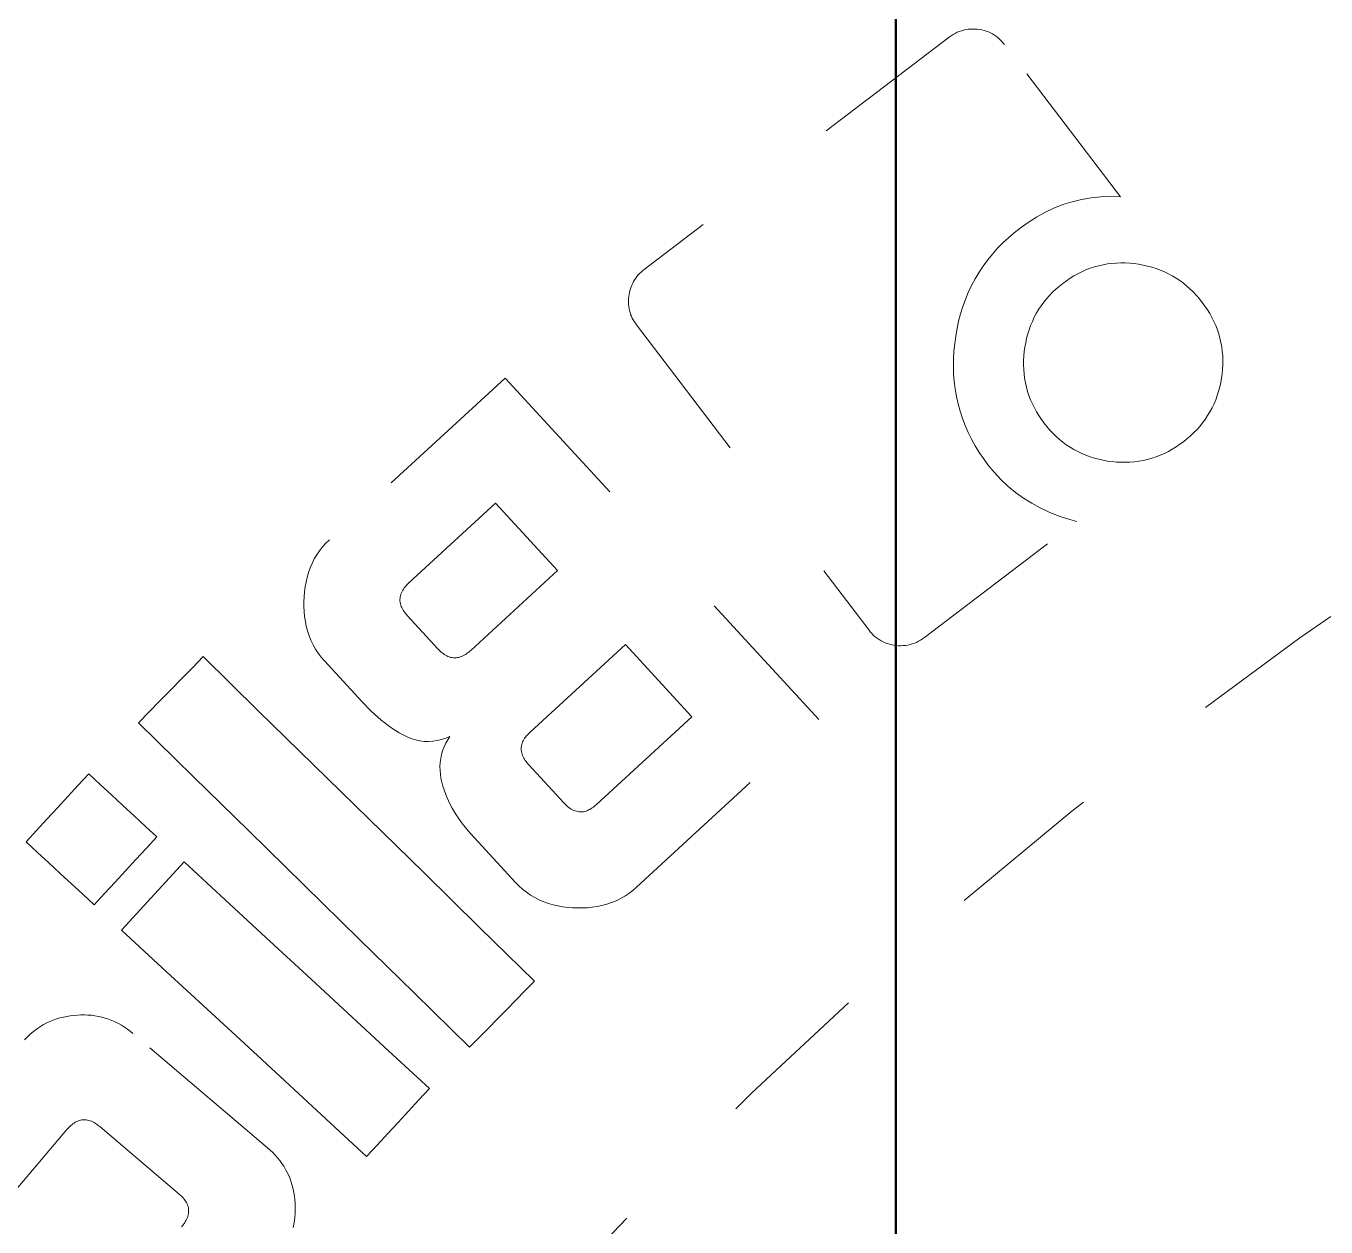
# Model space of a CAD drawing. Header units: millimetres. Extents: x -50460 to 50460, y -35640 to 35640.
# Drawn here: x -33420.37 to -33411.96, y 22101.4 to 22109.16 of the extents above; entities that cross this region are included whole.
import ezdxf

# ---------------------------------------------------------------- set-up
doc = ezdxf.new("R2010")
doc.units = ezdxf.units.MM
doc.linetypes.add('虚线', pattern=[2, 1, -1])
for name, color, linetype, lineweight in [('ACADSichtbare Kanten(DIN_Schmid)', 7, 'Continuous', 50), ('EB0', 7, 'Continuous', 15), ('尺寸线层', 4, 'Continuous', 18), ('粗实线层', 7, 'Continuous', 15), ('粗实线层_1', 7, 'Continuous', 15), ('虚线层', 100, '虚线', 18)]:
    doc.layers.add(name, color=color, linetype=linetype, lineweight=lineweight)

# ---------------------------------------------------------------- blocks, each defined once
blk = doc.blocks.new('*X907')
at = {"layer": '粗实线层'}
blk.add_line((-1.455191522836685e-11, 241), (-1.455191522836685e-11, 50), dxfattribs=at)
blk = doc.blocks.new('*X910')
at = {"layer": 'ACADSichtbare Kanten(DIN_Schmid)', "linetype": 'Continuous', "lineweight": 50}
blk.add_line((127.2182137749624, 170.5888520376138), (127.2182137749624, -29.41114796238617), dxfattribs=at)
blk = doc.blocks.new('*X906')
at = {"layer": '粗实线层_1'}
for name, p in [('*X907', (-178.9999999999854, 0)), ('*X910', (-306.2182137749624, 62.41114796238617))]:
    blk.add_blockref(name, p, dxfattribs=at)
blk = doc.blocks.new('*X904')
at = {"layer": '粗实线层_1'}
blk.add_blockref('*X906', (194, -241), dxfattribs=at)
blk = doc.blocks.new('*X924')
at = {"layer": '虚线层', "linetype": '虚线', "lineweight": 18}
for p, q in [((21.86928367614746, 72.16452980041504), (21.8568058013916, 72.15650177001953)), ((21.88205909729004, 72.17202186584473), (21.86928367614746, 72.16452980041504)), ((21.89527130126953, 72.17872047424316), (21.88205909729004, 72.17202186584473)), ((21.9089412689209, 72.18450355529785), (21.89527130126953, 72.17872047424316)), ((21.9229850769043, 72.18937110900879), (21.9089412689209, 72.18450355529785)), ((21.93731307983398, 72.19332695007324), (21.9229850769043, 72.18937110900879)), ((21.95184898376465, 72.19637489318848), (21.93731307983398, 72.19332695007324)), ((21.9665355682373, 72.19852828979492), (21.95184898376465, 72.19637489318848)), ((21.98131942749023, 72.19979667663574), (21.9665355682373, 72.19852828979492)), ((21.99615097045898, 72.20019912719727), (21.98131942749023, 72.19979667663574)), ((22.01098442077637, 72.19976997375488), (21.99615097045898, 72.20019912719727)), ((22.02578163146973, 72.19855690002441), (22.01098442077637, 72.19976997375488)), ((22.04050445556641, 72.19660186767578), (22.02578163146973, 72.19855690002441)), ((22.05510330200195, 72.19390678405762), (22.04050445556641, 72.19660186767578)), ((22.06953430175781, 72.1904411315918), (22.05510330200195, 72.19390678405762)), ((22.08374214172363, 72.1861686706543), (22.06953430175781, 72.1904411315918)), ((22.09767913818359, 72.18105888366699), (22.08374214172363, 72.1861686706543)), ((22.11128044128418, 72.17510604858398), (22.09767913818359, 72.18105888366699)), ((22.12447929382324, 72.16830062866211), (22.11128044128418, 72.17510604858398)), ((22.13721084594727, 72.16064262390137), (22.12447929382324, 72.16830062866211)), ((21.84447549104516, 72.14820723137746), (19.87050585981342, 70.64451959580401)), ((21.8568058013916, 72.15650177001953), (21.84447479248047, 72.14820671081543)), ((21.84447549104516, 72.14820723137746), (21.84447549104516, 72.14820723137746)), ((22.14941215515137, 72.15215873718262), (22.13721084594727, 72.16064262390137)), ((22.16101455688477, 72.14289474487305), (22.14941215515137, 72.15215873718262)), ((22.17195701599121, 72.13290214538574), (22.16101455688477, 72.14289474487305)), ((22.18229675292969, 72.12229347229004), (22.17195701599121, 72.13290214538574)), ((22.19223022460938, 72.11127471923828), (22.18229675292969, 72.12229347229004)), ((22.20195960998535, 72.10005187988281), (22.19223022460938, 72.11127471923828)), ((22.95250152141671, 71.11436775198672), (22.20195922207495, 72.1000510491649)), ((22.20195922207495, 72.1000510491649), (22.20195922207495, 72.1000510491649)), ((22.57929229736328, 71.06414604187012), (22.63954162597656, 71.08316230773926)), ((22.63954162597656, 71.08316230773926), (22.70101165771484, 71.09775733947754)), ((22.70101165771484, 71.09775733947754), (22.76333808898926, 71.10807800292969)), ((22.76333808898926, 71.10807800292969), (22.82621765136719, 71.11441993713379)), ((22.82621765136719, 71.11441993713379), (22.88934135437012, 71.11620712280273)), ((22.88934135437012, 71.11620712280273), (22.95250129699707, 71.1143684387207)), ((22.95250152141671, 71.11436775198672), (22.95250152141671, 71.11436775198672)), ((22.40810203552246, 70.98339653015137), (22.46338081359863, 71.01400566101074)), ((22.46338081359863, 71.01400566101074), (22.5205192565918, 71.04096221923828)), ((22.5205192565918, 71.04096221923828), (22.57929229736328, 71.06414604187012)), ((22.26520919799805, 70.88183403015137), (22.3034782409668, 70.91263198852539)), ((22.30347766024352, 70.91263239406908), (22.30347766024352, 70.91263239406908)), ((22.3034782409668, 70.91263198852539), (22.3549861907959, 70.94922256469727)), ((22.3549861907959, 70.94922256469727), (22.40810203552246, 70.98339653015137)), ((22.19174003601074, 70.8167610168457), (22.22772216796875, 70.85014724731445)), ((22.22772216796875, 70.85014724731445), (22.26520919799805, 70.88183403015137)), ((22.09382820129395, 70.70677185058594), (22.12481117248535, 70.74487113952637)), ((22.12481117248535, 70.74487113952637), (22.15746307373047, 70.78157615661621)), ((22.15746307373047, 70.78157615661621), (22.19174003601074, 70.8167610168457)), ((22.03745460510254, 70.62638282775879), (22.06467056274414, 70.66726303100586)), ((22.06467056274414, 70.66726303100586), (22.09382820129395, 70.70677185058594)), ((22.75601959228516, 70.65237426757812), (22.72902297973633, 70.64195442199707)), ((22.78352928161621, 70.6613826751709), (22.75601959228516, 70.65237426757812)), ((22.81144523620605, 70.66904830932617), (22.78352928161621, 70.6613826751709)), ((22.83968162536621, 70.67541885375977), (22.81144523620605, 70.66904830932617)), ((22.8681812286377, 70.68047523498535), (22.83968162536621, 70.67541885375977)), ((22.89689064025879, 70.68418312072754), (22.8681812286377, 70.68047523498535)), ((22.92574310302734, 70.68649291992188), (22.89689064025879, 70.68418312072754)), ((22.95466995239258, 70.68737602233887), (22.92574310302734, 70.68649291992188)), ((22.98361396789551, 70.68693542480469), (22.95466995239258, 70.68737602233887)), ((23.01251792907715, 70.68530464172363), (22.98361396789551, 70.68693542480469)), ((23.04132461547852, 70.68250846862793), (23.01251792907715, 70.68530464172363)), ((23.06998825073242, 70.67850685119629), (23.04132461547852, 70.68250846862793)), ((23.09846115112305, 70.67330741882324), (23.06998825073242, 70.67850685119629)), ((23.1267032623291, 70.66696548461914), (23.09846115112305, 70.67330741882324)), ((23.15467262268066, 70.65951728820801), (23.1267032623291, 70.66696548461914)), ((23.18231201171875, 70.65092468261719), (23.15467262268066, 70.65951728820801)), ((23.20955467224121, 70.64112854003906), (23.18231201171875, 70.65092468261719)), ((19.80243682861328, 70.56734275817871), (19.79638671875, 70.55586051940918)), ((19.80902671813965, 70.57854080200195), (19.80243682861328, 70.56734275817871)), ((19.81616592407227, 70.58939170837402), (19.80902671813965, 70.57854080200195)), ((19.82389068603516, 70.59979820251465), (19.81616592407227, 70.58939170837402)), ((19.83223724365234, 70.60967063903809), (19.82389068603516, 70.59979820251465)), ((19.84121704101562, 70.61894607543945), (19.83223724365234, 70.60967063903809)), ((19.85070037841797, 70.62774085998535), (19.84121704101562, 70.61894607543945)), ((19.86051940917969, 70.63620948791504), (19.85070037841797, 70.62774085998535)), ((19.87050628662109, 70.6445198059082), (19.86051940917969, 70.63620948791504)), ((19.87050585981342, 70.64451959580401), (19.87050585981342, 70.64451959580401)), ((21.98904228210449, 70.54095077514648), (22.01222801208496, 70.58424377441406)), ((22.01222801208496, 70.58424377441406), (22.03745460510254, 70.62638282775879)), ((22.60288619995117, 70.57164573669434), (22.57939910888672, 70.55471420288086)), ((22.62674713134766, 70.5880069732666), (22.60288619995117, 70.57164573669434)), ((22.65132522583008, 70.60326194763184), (22.62674713134766, 70.5880069732666)), ((22.67664909362793, 70.61729431152344), (22.65132522583008, 70.60326194763184)), ((22.70256996154785, 70.63020515441895), (22.67664909362793, 70.61729431152344)), ((22.72902297973633, 70.64195442199707), (22.70256996154785, 70.63020515441895)), ((23.23627853393555, 70.63001441955566), (23.20955467224121, 70.64112854003906)), ((23.26236534118652, 70.61748504638672), (23.23627853393555, 70.63001441955566)), ((23.28779792785645, 70.6036548614502), (23.26236534118652, 70.61748504638672)), ((23.31258964538574, 70.58870124816895), (23.28779792785645, 70.6036548614502)), ((23.33667755126953, 70.57265663146973), (23.31258964538574, 70.58870124816895)), ((23.35996437072754, 70.55547714233398), (23.33667755126953, 70.57265663146973)), ((19.77303886413574, 70.4820442199707), (19.77122497558594, 70.46919441223145)), ((19.77538871765137, 70.49480247497559), (19.77303886413574, 70.4820442199707)), ((19.77831077575684, 70.50742721557617), (19.77538871765137, 70.49480247497559)), ((19.78185272216797, 70.5198802947998), (19.77831077575684, 70.50742721557617)), ((19.78605270385742, 70.53211784362793), (19.78185272216797, 70.5198802947998)), ((19.7909107208252, 70.54411506652832), (19.78605270385742, 70.53211784362793)), ((19.79638671875, 70.55586051940918), (19.7909107208252, 70.54411506652832)), ((21.94902038574219, 70.4512825012207), (21.96795654296875, 70.49659729003906)), ((21.96795654296875, 70.49659729003906), (21.98904228210449, 70.54095077514648)), ((22.51361083984375, 70.49811744689941), (22.49338150024414, 70.47740745544434)), ((22.53484153747559, 70.51777839660645), (22.51361083984375, 70.49811744689941)), ((22.55690574645996, 70.5364933013916), (22.53484153747559, 70.51777839660645)), ((22.57939910888672, 70.55471420288086), (22.55690574645996, 70.5364933013916)), ((22.57939956913469, 70.55471482357098), (22.57939956913469, 70.55471482357098)), ((23.38241195678711, 70.53720283508301), (23.35996437072754, 70.55547714233398)), ((23.40402412414551, 70.5179328918457), (23.38241195678711, 70.53720283508301)), ((23.42473793029785, 70.49770736694336), (23.40402412414551, 70.5179328918457)), ((23.44441795349121, 70.47650146484375), (23.42473793029785, 70.49770736694336)), ((19.76925468444824, 70.4433479309082), (19.76920127868652, 70.43040084838867)), ((19.76920127868652, 70.43040084838867), (19.76983833312988, 70.4174747467041)), ((19.76994705200195, 70.4562873840332), (19.76925468444824, 70.4433479309082)), ((19.76983833312988, 70.4174747467041), (19.77118110656738, 70.40459442138672)), ((19.77122497558594, 70.46919441223145), (19.76994705200195, 70.4562873840332)), ((19.77118110656738, 70.40459442138672), (19.77321243286133, 70.39179229736328)), ((21.91775321960449, 70.35820579528809), (21.93228149414062, 70.40511322021484)), ((21.93228149414062, 70.40511322021484), (21.94902038574219, 70.4512825012207)), ((22.43886566162109, 70.40988731384277), (22.42275238037109, 70.38583755493164)), ((22.45603561401367, 70.43319892883301), (22.43886566162109, 70.40988731384277)), ((22.47419357299805, 70.45573616027832), (22.45603561401367, 70.43319892883301)), ((22.49338150024414, 70.47740745544434), (22.47419357299805, 70.45573616027832)), ((23.46313667297363, 70.45444107055664), (23.44441795349121, 70.47650146484375)), ((23.48135185241699, 70.43193817138672), (23.46313667297363, 70.45444107055664)), ((23.48135184679995, 70.43193825090202), (23.48135184679995, 70.43193825090202)), ((23.49827194213867, 70.40846061706543), (23.48135185241699, 70.43193817138672)), ((23.51462745666504, 70.38460922241211), (23.49827194213867, 70.40846061706543)), ((19.77321243286133, 70.39179229736328), (19.77591323852539, 70.37910270690918)), ((19.77591323852539, 70.37910270690918), (19.77927017211914, 70.3665542602539)), ((19.77927017211914, 70.3665542602539), (19.78329658508301, 70.35421180725098)), ((19.78329658508301, 70.35421180725098), (19.78802680969238, 70.34214210510254)), ((19.78802680969238, 70.34214210510254), (19.79349517822266, 70.33041954040527)), ((19.79349517822266, 70.33041954040527), (19.79970169067383, 70.319091796875)), ((19.79970169067383, 70.319091796875), (19.80649185180664, 70.30808448791504)), ((21.90531158447266, 70.31069755554199), (21.91775321960449, 70.35820579528809)), ((22.39446258544922, 70.33537483215332), (22.38217926025391, 70.30915260314941)), ((22.40792083740234, 70.36099433898926), (22.39446258544922, 70.33537483215332)), ((22.42275238037109, 70.38583755493164), (22.40792083740234, 70.36099433898926)), ((23.52989196777344, 70.36004638671875), (23.51462745666504, 70.38460922241211)), ((23.54392242431641, 70.33473777770996), (23.52989196777344, 70.36004638671875)), ((23.55678939819336, 70.3088150024414), (23.54392242431641, 70.33473777770996)), ((19.80649185180664, 70.30808448791504), (19.81367301940918, 70.29728889465332)), ((19.81367301940918, 70.29728889465332), (19.82104873657227, 70.28660202026367)), ((19.82104815916682, 70.28660202530591), (21.32560347369872, 68.31133087562921)), ((19.82104815916682, 70.28660202530591), (19.82104815916682, 70.28660202530591)), ((21.88623809814453, 70.2143669128418), (21.89481353759766, 70.26272010803223)), ((21.89481353759766, 70.26272010803223), (21.90531158447266, 70.31069755554199)), ((22.36100959777832, 70.25529098510742), (22.35252380371094, 70.22762680053711)), ((22.37095832824707, 70.28246307373047), (22.36100959777832, 70.25529098510742)), ((22.38217926025391, 70.30915260314941), (22.37095832824707, 70.28246307373047)), ((23.56851005554199, 70.28236389160156), (23.55678939819336, 70.3088150024414)), ((23.57904815673828, 70.25541877746582), (23.56851005554199, 70.28236389160156)), ((23.58832168579102, 70.2280101776123), (23.57904815673828, 70.25541877746582)), ((21.87495994567871, 70.11683082580566), (21.8796215057373, 70.16571235656738)), ((21.8796215057373, 70.16571235656738), (21.88623809814453, 70.2143669128418)), ((22.33929061889648, 70.17127227783203), (22.33426284790039, 70.14277267456055)), ((22.3453540802002, 70.19957733154297), (22.33929061889648, 70.17127227783203)), ((22.35252380371094, 70.22762680053711), (22.3453540802002, 70.19957733154297)), ((23.59618949890137, 70.20016860961914), (23.58832168579102, 70.2280101776123)), ((23.60257720947266, 70.17195129394531), (23.59618949890137, 70.20016860961914)), ((23.6075611114502, 70.14344596862793), (23.60257720947266, 70.17195129394531)), ((21.87138557434082, 70.01868629455566), (21.87220001220703, 70.06779289245605)), ((21.87220001220703, 70.06779289245605), (21.87495994567871, 70.11683082580566)), ((22.32741546630859, 70.08530235290527), (22.32579612731934, 70.05640602111816)), ((22.33028030395508, 70.11410522460938), (22.32741546630859, 70.08530235290527)), ((22.33426284790039, 70.14277267456055), (22.33028030395508, 70.11410522460938)), ((23.61121940612793, 70.11474418640137), (23.6075611114502, 70.14344596862793)), ((23.61356353759766, 70.08590698242188), (23.61121940612793, 70.11474418640137)), ((23.61460113525391, 70.05699348449707), (23.61356353759766, 70.08590698242188)), ((21.87275695800781, 69.9696044921875), (21.87138557434082, 70.01868629455566)), ((22.32579612731934, 70.05640602111816), (22.32550621032715, 70.02746391296387)), ((22.32550621032715, 70.02746391296387), (22.3265209197998, 69.99853515625)), ((22.3265209197998, 69.99853515625), (22.32881355285645, 69.96967887878418)), ((23.61023712158203, 69.9703598022461), (23.61289978027344, 69.9991683959961)), ((23.61289978027344, 69.9991683959961), (23.61436653137207, 70.02806282043457)), ((23.61436653137207, 70.02806282043457), (23.61460113525391, 70.05699348449707)), ((18.97097689549264, 69.94175958034612), (17.83475129897124, 68.89707411396739)), ((21.00134565905319, 67.73351663023641), (18.97097689549264, 69.94175958034612)), ((18.97097689549264, 69.94175958034612), (18.97097689549264, 69.94175958034612)), ((21.87650871276855, 69.9206428527832), (21.87275695800781, 69.9696044921875)), ((21.88259315490723, 69.87190437316895), (21.87650871276855, 69.9206428527832)), ((22.32881355285645, 69.96967887878418), (22.33242797851562, 69.94096374511719)), ((22.33242797851562, 69.94096374511719), (22.3374080657959, 69.9124526977539)), ((22.3374080657959, 69.9124526977539), (22.34373664855957, 69.88420677185059)), ((23.5951042175293, 69.88494491577148), (23.60137748718262, 69.9131851196289)), ((23.60137748718262, 69.9131851196289), (23.60640144348145, 69.94167900085449)), ((23.60640144348145, 69.94167900085449), (23.61023712158203, 69.9703598022461)), ((21.89093589782715, 69.8234977722168), (21.88259315490723, 69.87190437316895)), ((21.90163803100586, 69.77556991577148), (21.89093589782715, 69.8234977722168)), ((22.34373664855957, 69.88420677185059), (22.35137367248535, 69.85628318786621)), ((22.35137367248535, 69.85628318786621), (22.36032485961914, 69.8287582397461)), ((22.36032485961914, 69.8287582397461), (22.37062072753906, 69.80171203613281)), ((23.56897735595703, 69.80221748352051), (23.57884407043457, 69.82942390441895)), ((23.57884407043457, 69.82942390441895), (23.58756637573242, 69.85701560974121)), ((23.58756637573242, 69.85701560974121), (23.5951042175293, 69.88494491577148)), ((21.91483688354492, 69.7282772064209), (21.90163803100586, 69.77556991577148)), ((21.93037796020508, 69.68168640136719), (21.91483688354492, 69.7282772064209)), ((22.37062072753906, 69.80171203613281), (22.38222503662109, 69.77519416809082)), ((22.38222503662109, 69.77519416809082), (22.39504623413086, 69.74923515319824)), ((22.39504623413086, 69.74923515319824), (22.40906143188477, 69.72390365600586)), ((22.40906143188477, 69.72390365600586), (22.42430305480957, 69.69931030273438)), ((23.51635551452637, 69.6993350982666), (23.53134727478027, 69.72409439086914)), ((23.53134727478027, 69.72409439086914), (23.54523086547852, 69.74948501586914)), ((23.54523086547852, 69.74948501586914), (23.55781745910645, 69.7755298614502)), ((23.55781745910645, 69.7755298614502), (23.56897735595703, 69.80221748352051)), ((21.94797134399414, 69.63582992553711), (21.93037796020508, 69.68168640136719)), ((22.42430305480957, 69.69931030273438), (22.44061851501465, 69.6754207611084)), ((22.44061851501465, 69.6754207611084), (22.45749092102051, 69.65189552307129)), ((22.45749067542783, 69.65189486695454), (22.45749067542783, 69.65189486695454)), ((22.45749092102051, 69.65189552307129), (22.47556114196777, 69.62926864624023)), ((23.46467590332031, 69.62970352172852), (23.48301124572754, 69.65208435058594)), ((23.48301124572754, 69.65208435058594), (23.50026702880859, 69.67529296875)), ((23.50026702880859, 69.67529296875), (23.51635551452637, 69.6993350982666)), ((21.96754455566406, 69.59079360961914), (21.94797134399414, 69.63582992553711)), ((21.98918342590332, 69.54670333862305), (21.96754455566406, 69.59079360961914)), ((22.47556114196777, 69.62926864624023), (22.49419784545898, 69.60714721679688)), ((22.49419784545898, 69.60714721679688), (22.513916015625, 69.58599090576172)), ((22.513916015625, 69.58599090576172), (22.53473091125488, 69.56586837768555)), ((22.53473091125488, 69.56586837768555), (22.5563793182373, 69.54663848876953)), ((23.3820629119873, 69.54891777038574), (23.40417671203613, 69.56754875183105)), ((23.40417671203613, 69.56754875183105), (23.42532539367676, 69.58726119995117)), ((23.42532539367676, 69.58726119995117), (23.4454402923584, 69.60806846618652)), ((23.4454402923584, 69.60806846618652), (23.46467590332031, 69.62970352172852)), ((22.01294326782227, 69.50370979309082), (21.98918342590332, 69.54670333862305)), ((22.0388355255127, 69.46199989318848), (22.01294326782227, 69.50370979309082)), ((22.5563793182373, 69.54663848876953), (22.57877159118652, 69.52830696105957)), ((22.57877159118652, 69.52830696105957), (22.60197448730469, 69.51101684570312)), ((22.60197448730469, 69.51101684570312), (22.62600898742676, 69.4948902130127)), ((22.62600898742676, 69.4948902130127), (22.65082168579102, 69.4799861907959)), ((22.65082168579102, 69.4799861907959), (22.67635536193848, 69.46634864807129)), ((23.2620964050293, 69.46844863891602), (23.28742790222168, 69.48245620727539)), ((23.28742790222168, 69.48245620727539), (23.31203269958496, 69.49766159057617)), ((23.31203269958496, 69.49766159057617), (23.3359260559082, 69.51396942138672)), ((23.3359260559082, 69.51396942138672), (23.35944366455078, 69.53085327148438)), ((23.35944295309309, 69.5308536522025), (23.35944295309309, 69.5308536522025)), ((23.35944366455078, 69.53085327148438), (23.3820629119873, 69.54891777038574)), ((22.06656074523926, 69.4214916229248), (22.0388355255127, 69.46199989318848)), ((22.09523391723633, 69.38161277770996), (22.06656074523926, 69.4214916229248)), ((22.67635536193848, 69.46634864807129), (22.70252990722656, 69.45400428771973)), ((22.70252990722656, 69.45400428771973), (22.72927093505859, 69.44294357299805)), ((22.72927093505859, 69.44294357299805), (22.75648307800293, 69.43307876586914)), ((22.75648307800293, 69.43307876586914), (22.78408241271973, 69.42434120178223)), ((22.78408241271973, 69.42434120178223), (22.81203269958496, 69.41683769226074)), ((22.81203269958496, 69.41683769226074), (22.84030532836914, 69.41070556640625)), ((22.84030532836914, 69.41070556640625), (22.86883926391602, 69.40585517883301)), ((22.86883926391602, 69.40585517883301), (22.89754486083984, 69.40207099914551)), ((22.89754486083984, 69.40207099914551), (22.92636108398438, 69.39935111999512)), ((22.92636108398438, 69.39935111999512), (22.95525550842285, 69.39790725708008)), ((22.95525550842285, 69.39790725708008), (22.98418998718262, 69.39784622192383)), ((22.98418998718262, 69.39784622192383), (23.01311683654785, 69.39900970458984)), ((23.01311683654785, 69.39900970458984), (23.04197883605957, 69.40129280090332)), ((23.04197883605957, 69.40129280090332), (23.07068824768066, 69.40489387512207)), ((23.07068824768066, 69.40489387512207), (23.09916114807129, 69.41002655029297)), ((23.09916114807129, 69.41002655029297), (23.12736129760742, 69.41657066345215)), ((23.12736129760742, 69.41657066345215), (23.15526390075684, 69.4243049621582)), ((23.15526390075684, 69.4243049621582), (23.18277359008789, 69.43328857421875)), ((23.18277359008789, 69.43328857421875), (23.20975875854492, 69.44371223449707)), ((23.20975875854492, 69.44371223449707), (23.23618698120117, 69.45551300048828)), ((23.23618698120117, 69.45551300048828), (23.2620964050293, 69.46844863891602)), ((22.13530921936035, 69.33268928527832), (22.09523391723633, 69.38161277770996)), ((22.09523471014109, 69.38161287129333), (22.09523471014109, 69.38161287129333)), ((22.17803573608398, 69.28611183166504), (22.13530921936035, 69.33268928527832)), ((22.22416305541992, 69.24283027648926), (22.17803573608398, 69.28611183166504)), ((22.27310180664062, 69.20278930664062), (22.22416305541992, 69.24283027648926)), ((22.32460784912109, 69.16611289978027), (22.27310180664062, 69.20278930664062)), ((22.3782958984375, 69.1327018737793), (22.32460784912109, 69.16611289978027)), ((18.34885108204617, 68.61768148923875), (18.90937168942764, 69.13308279075864)), ((18.90937168942764, 69.13308279075864), (18.90937168942764, 69.13308279075864)), ((18.90937168942764, 69.13308279075864), (19.31023936838028, 68.69664027448744)), ((22.43377876281738, 69.10237503051758), (22.3782958984375, 69.1327018737793)), ((22.49083137512207, 69.07511520385742), (22.43377876281738, 69.10237503051758)), ((22.5494327545166, 69.05134391784668), (22.49083137512207, 69.07511520385742)), ((22.6094856262207, 69.03159523010254), (22.5494327545166, 69.05134391784668)), ((21.68395488367241, 68.26360853289589), (22.67050585981633, 69.01501851120702)), ((22.67050552368164, 69.01501846313477), (22.6094856262207, 69.03159523010254)), ((22.67050585981633, 69.01501851120702), (22.67050585981633, 69.01501851120702)), ((17.83475112915039, 68.89707374572754), (17.81215667724609, 68.87454605102539)), ((17.83475129897124, 68.89707411396739), (17.83475129897124, 68.89707411396739)), ((17.75289916992188, 68.79960250854492), (17.73672103881836, 68.7721118927002)), ((17.77090835571289, 68.8259449005127), (17.75289916992188, 68.79960250854492)), ((17.79066276550293, 68.85100173950195), (17.77090835571289, 68.8259449005127)), ((17.81215667724609, 68.87454605102539), (17.79066276550293, 68.85100173950195)), ((17.72246360778809, 68.74357414245605), (17.7100772857666, 68.71417427062988)), ((17.73672103881836, 68.7721118927002), (17.72246360778809, 68.74357414245605)), ((17.69057655334473, 68.65345001220703), (17.68338775634766, 68.62237358093262)), ((17.69947242736816, 68.6840877532959), (17.69057655334473, 68.65345001220703)), ((17.7100772857666, 68.71417427062988), (17.69947242736816, 68.6840877532959)), ((19.31023936838028, 68.69664027448744), (18.7497187609988, 68.18123897297119)), ((19.31023936838028, 68.69664027448744), (19.31023936838028, 68.69664027448744)), ((17.67384147644043, 68.55930709838867), (17.67116546630859, 68.52752113342285)), ((17.67787742614746, 68.59095573425293), (17.67384147644043, 68.55930709838867)), ((17.68338775634766, 68.62237358093262), (17.67787742614746, 68.59095573425293)), ((18.29712295532227, 68.54510879516602), (18.30031776428223, 68.55353736877441)), ((18.30031776428223, 68.55353736877441), (18.30406379699707, 68.56172180175781)), ((18.30406379699707, 68.56172180175781), (18.30836868286133, 68.56962203979492)), ((18.30836868286133, 68.56962203979492), (18.31319618225098, 68.57722282409668)), ((18.31319618225098, 68.57722282409668), (18.3184700012207, 68.58452987670898)), ((18.3184700012207, 68.58452987670898), (18.32411193847656, 68.59156036376953)), ((18.32411193847656, 68.59156036376953), (18.33004570007324, 68.59832763671875)), ((18.33004570007324, 68.59832763671875), (18.3361930847168, 68.60489273071289)), ((18.3361930847168, 68.60489273071289), (18.34248542785645, 68.61132049560547)), ((18.34248542785645, 68.61132049560547), (18.34885025024414, 68.6176815032959)), ((18.34885108204617, 68.61768148923875), (18.34885108204617, 68.61768148923875)), ((17.67116546630859, 68.52752113342285), (17.66989135742188, 68.49565315246582)), ((17.66989135742188, 68.49565315246582), (17.66997146606445, 68.4637565612793)), ((17.66997146606445, 68.4637565612793), (17.67126655578613, 68.4318733215332)), ((18.29059791564941, 68.50980567932129), (18.29109001159668, 68.5187816619873)), ((18.29095458984375, 68.50081253051758), (18.29059791564941, 68.50980567932129)), ((18.29204559326172, 68.49185180664062), (18.29095458984375, 68.50081253051758)), ((18.29109001159668, 68.5187816619873), (18.29242324829102, 68.5276870727539)), ((18.29374885559082, 68.48297882080078), (18.29204559326172, 68.49185180664062)), ((18.29242324829102, 68.5276870727539), (18.29447364807129, 68.53647804260254)), ((18.29601860046387, 68.4742488861084), (18.29374885559082, 68.48297882080078)), ((18.29447364807129, 68.53647804260254), (18.29712295532227, 68.54510879516602)), ((18.29888534545898, 68.4657154083252), (18.29601860046387, 68.4742488861084)), ((18.30238151550293, 68.45742988586426), (18.29888534545898, 68.4657154083252)), ((17.67126655578613, 68.4318733215332), (17.67401313781738, 68.40009689331055)), ((17.67401313781738, 68.40009689331055), (17.67863655090332, 68.3685417175293)), ((18.30648612976074, 68.44942283630371), (18.30238151550293, 68.45742988586426)), ((18.31110000610352, 68.44167900085449), (18.30648612976074, 68.44942283630371)), ((18.31612014770508, 68.4341869354248), (18.31110000610352, 68.44167900085449)), ((18.32144165039062, 68.42692184448242), (18.31612014770508, 68.4341869354248)), ((18.32698440551758, 68.41983795166016), (18.32144165039062, 68.42692184448242)), ((18.33267593383789, 68.41287231445312), (18.32698440551758, 68.41983795166016)), ((18.33843803405762, 68.40596771240234), (18.33267593383789, 68.41287231445312)), ((18.33843893454468, 68.40596782329521), (18.33843893454468, 68.40596782329521)), ((18.53670357662486, 68.19034960203498), (18.33843893454468, 68.40596782329521)), ((17.67863655090332, 68.3685417175293), (17.68503189086914, 68.3372802734375)), ((17.68503189086914, 68.3372802734375), (17.69304275512695, 68.30639839172363)), ((17.69304275512695, 68.30639839172363), (17.7029914855957, 68.27609825134277)), ((21.32560347369872, 68.31133087562921), (21.32560347369872, 68.31133087562921)), ((21.32560348510742, 68.31133079528809), (21.33515930175781, 68.29986572265625)), ((21.33515930175781, 68.29986572265625), (21.3449592590332, 68.28865623474121)), ((17.7029914855957, 68.27609825134277), (17.7149543762207, 68.24652099609375)), ((17.7149543762207, 68.24652099609375), (17.72869300842285, 68.21772766113281)), ((17.72869300842285, 68.21772766113281), (17.74423789978027, 68.18986892700195)), ((19.13279902130307, 67.65282248707081), (19.74928492151957, 68.21941684715785)), ((19.74928492151957, 68.21941684715785), (19.74928492151957, 68.21941684715785)), ((19.74928492151957, 68.21941684715785), (20.17965368508885, 67.75130404889205)), ((21.3449592590332, 68.28865623474121), (21.35524940490723, 68.27795791625977)), ((21.35524940490723, 68.27795791625977), (21.36626243591309, 68.26801490783691)), ((21.36626243591309, 68.26801490783691), (21.37802886962891, 68.2589111328125)), ((21.37802886962891, 68.2589111328125), (21.39040946960449, 68.25059127807617)), ((21.39040946960449, 68.25059127807617), (21.40325927734375, 68.24299240112305)), ((21.40325927734375, 68.24299240112305), (21.41648101806641, 68.23610305786133)), ((21.41648101806641, 68.23610305786133), (21.43005180358887, 68.2299919128418)), ((21.43005180358887, 68.2299919128418), (21.44396018981934, 68.2247371673584)), ((21.44396018981934, 68.2247371673584), (21.45818519592285, 68.22039985656738)), ((21.45818519592285, 68.22039985656738), (21.47266578674316, 68.21694564819336)), ((21.47266578674316, 68.21694564819336), (21.48733711242676, 68.21431541442871)), ((21.48733711242676, 68.21431541442871), (21.50212478637695, 68.21245765686035)), ((21.50212478637695, 68.21245765686035), (21.5169792175293, 68.21135902404785)), ((21.5169792175293, 68.21135902404785), (21.5318603515625, 68.2110595703125)), ((21.5318603515625, 68.2110595703125), (21.54672622680664, 68.21159362792969)), ((21.54672622680664, 68.21159362792969), (21.56153869628906, 68.2129955291748)), ((21.56153869628906, 68.2129955291748), (21.57625198364258, 68.21526527404785)), ((21.57625198364258, 68.21526527404785), (21.59081649780273, 68.21839904785156)), ((21.59081649780273, 68.21839904785156), (21.60518264770508, 68.22239112854004)), ((21.60518264770508, 68.22239112854004), (21.6192741394043, 68.22726058959961)), ((21.6192741394043, 68.22726058959961), (21.63299560546875, 68.23303031921387)), ((21.63299560546875, 68.23303031921387), (21.64625549316406, 68.2397232055664)), ((21.64625549316406, 68.2397232055664), (21.65907287597656, 68.24722862243652)), ((21.65907287597656, 68.24722862243652), (21.67158889770508, 68.25528144836426)), ((21.67158889770508, 68.25528144836426), (21.6839542388916, 68.26360893249512)), ((21.68395488367241, 68.26360853289589), (21.68395488367241, 68.26360853289589)), ((17.01750183105469, 68.14032745361328), (16.94769859313965, 68.0689926147461)), ((17.01750158323557, 68.14032806781324), (17.01750158323557, 68.14032806781324)), ((17.3745288848877, 67.79033660888672), (17.01750183105469, 68.14032745361328)), ((17.74423789978027, 68.18986892700195), (17.76171112060547, 68.16316795349121)), ((17.76171112060547, 68.16316795349121), (17.7811279296875, 68.13788223266602)), ((17.7811279296875, 68.13788223266602), (17.80177879333496, 68.11355972290039)), ((18.5430736541748, 68.18390274047852), (18.53670310974121, 68.19034957885742)), ((18.53670357662486, 68.19034960203498), (18.53670357662486, 68.19034960203498)), ((18.54952621459961, 68.17754936218262), (18.5430736541748, 68.18390274047852)), ((18.55613708496094, 68.1713809967041), (18.54952621459961, 68.17754936218262)), ((18.56298828125, 68.16548728942871), (18.55613708496094, 68.1713809967041)), ((18.57013893127441, 68.15994834899902), (18.56298828125, 68.16548728942871)), ((18.57757759094238, 68.15478324890137), (18.57013893127441, 68.15994834899902)), ((18.58528327941895, 68.1500072479248), (18.57757759094238, 68.15478324890137)), ((18.59323692321777, 68.1456356048584), (18.58528327941895, 68.1500072479248)), ((18.60142707824707, 68.14174270629883), (18.59323692321777, 68.1456356048584)), ((18.6098575592041, 68.13844108581543), (18.60142707824707, 68.14174270629883)), ((18.61852645874023, 68.1358413696289), (18.6098575592041, 68.13844108581543)), ((18.62740135192871, 68.13399887084961), (18.61852645874023, 68.1358413696289)), ((18.63640975952148, 68.13290977478027), (18.62740135192871, 68.13399887084961)), ((18.64547348022461, 68.13256454467773), (18.63640975952148, 68.13290977478027)), ((18.65453147888184, 68.1329517364502), (18.64547348022461, 68.13256454467773)), ((18.66352653503418, 68.1340560913086), (18.65453147888184, 68.1329517364502)), ((18.67240524291992, 68.1358585357666), (18.66352653503418, 68.1340560913086)), ((18.68112373352051, 68.1383228302002), (18.67240524291992, 68.1358585357666)), ((18.68964958190918, 68.14139747619629), (18.68112373352051, 68.1383228302002)), ((18.69795608520508, 68.14502906799316), (18.68964958190918, 68.14139747619629)), ((18.70601844787598, 68.14916038513184), (18.69795608520508, 68.14502906799316)), ((18.71383285522461, 68.15374374389648), (18.70601844787598, 68.14916038513184)), ((18.72139549255371, 68.15872383117676), (18.71383285522461, 68.15374374389648)), ((18.72870826721191, 68.16404724121094), (18.72139549255371, 68.15872383117676)), ((18.73582077026367, 68.16963195800781), (18.72870826721191, 68.16404724121094)), ((18.7428035736084, 68.1753921508789), (18.73582077026367, 68.16963195800781)), ((18.74971961975098, 68.18123817443848), (18.7428035736084, 68.1753921508789)), ((18.7497187609988, 68.18123897297119), (18.7497187609988, 68.18123897297119)), ((16.94769859313965, 68.0689926147461), (16.87795639038086, 67.99759292602539)), ((17.80177949853532, 68.11356001418608), (18.04559728594904, 67.84848409227561)), ((17.80177949853532, 68.11356001418608), (17.80177949853532, 68.11356001418608)), ((16.87795639038086, 67.99759292602539), (16.80818367004395, 67.92622375488281)), ((16.80818367004395, 67.92622375488281), (16.73786926269531, 67.85537719726562)), ((16.73786926269531, 67.85537719726562), (16.66753768920898, 67.78454780578613)), ((17.73185157775879, 67.44064903259277), (17.3745288848877, 67.79033660888672)), ((18.04559707641602, 67.84848403930664), (18.06526184082031, 67.82774353027344)), ((18.04559728594904, 67.84848409227561), (18.04559728594904, 67.84848409227561)), ((18.06526184082031, 67.82774353027344), (18.08512496948242, 67.80720710754395)), ((18.08512496948242, 67.80720710754395), (18.10538101196289, 67.78707885742188)), ((16.59841264614079, 67.71256234113025), (16.59841264614079, 67.71256234113025)), ((16.66753768920898, 67.78454780578613), (16.59841346740723, 67.71256256103516)), ((16.59841346740723, 67.71256256103516), (16.9554386138916, 67.3625717163086)), ((18.10538101196289, 67.78707885742188), (18.1262149810791, 67.76754951477051)), ((18.1262149810791, 67.76754951477051), (18.14765167236328, 67.74866676330566)), ((18.14765167236328, 67.74866676330566), (18.16961288452148, 67.73037528991699)), ((18.16961288452148, 67.73037528991699), (18.19200897216797, 67.71262168884277)), ((18.19200897216797, 67.71262168884277), (18.2148265838623, 67.6954231262207)), ((20.17965368508885, 67.75130404889205), (19.56316778487235, 67.18470968880501)), ((19.82130227510061, 66.64848409227488), (21.00134565905319, 67.73351663023641)), ((20.17965368508885, 67.75130404889205), (20.17965368508885, 67.75130404889205)), ((21.00134565905319, 67.73351663023641), (21.00134565905319, 67.73351663023641)), ((18.2148265838623, 67.6954231262207), (18.23811721801758, 67.67887878417969)), ((18.23811721801758, 67.67887878417969), (18.26193237304688, 67.6630916595459)), ((18.26193237304688, 67.6630916595459), (18.28631019592285, 67.64817428588867)), ((18.28631019592285, 67.64817428588867), (18.31126976013184, 67.6342601776123)), ((18.31126976013184, 67.6342601776123), (18.33684349060059, 67.62151145935059)), ((18.33684349060059, 67.62151145935059), (18.36320877075195, 67.61051559448242)), ((18.58699226379395, 67.61351013183594), (18.61349296569824, 67.62418937683105)), ((18.61349296569824, 67.62418937683105), (18.59950065612793, 67.60244941711426)), ((18.6134931644774, 67.62418908143081), (18.6134931644774, 67.62418908143081)), ((19.10247611999512, 67.61966323852539), (19.10807418823242, 67.62671279907227)), ((19.10807418823242, 67.62671279907227), (19.11398124694824, 67.63348960876465)), ((19.11398124694824, 67.63348960876465), (19.1201229095459, 67.64005279541016)), ((19.1201229095459, 67.64005279541016), (19.12642288208008, 67.6464729309082)), ((19.12642288208008, 67.6464729309082), (19.13279914855957, 67.65282249450684)), ((19.13279902130307, 67.65282248707081), (19.13279902130307, 67.65282248707081)), ((18.36320877075195, 67.61051559448242), (18.39047431945801, 67.60197067260742)), ((18.39047431945801, 67.60197067260742), (18.41843032836914, 67.59610939025879)), ((18.41843032836914, 67.59610939025879), (18.44679260253906, 67.59255409240723)), ((18.44679260253906, 67.59255409240723), (18.47533226013184, 67.5916919708252)), ((18.47533226013184, 67.5916919708252), (18.50384330749512, 67.59367370605469)), ((18.50384330749512, 67.59367370605469), (18.53210639953613, 67.59784698486328)), ((18.53210639953613, 67.59784698486328), (18.55990409851074, 67.60445404052734)), ((18.55990409851074, 67.60445404052734), (18.58699226379395, 67.61351013183594)), ((18.57595443725586, 67.55650329589844), (18.56687545776367, 67.53229713439941)), ((18.58677291870117, 67.57998466491699), (18.57595443725586, 67.55650329589844)), ((18.59950065612793, 67.60244941711426), (18.58677291870117, 67.57998466491699)), ((19.07544708251953, 67.54474639892578), (19.07581901550293, 67.55374526977539)), ((19.07582855224609, 67.5357437133789), (19.07544708251953, 67.54474639892578)), ((19.07581901550293, 67.55374526977539), (19.07693862915039, 67.56268501281738)), ((19.07693862915039, 67.56268501281738), (19.07877159118652, 67.57150650024414)), ((19.07877159118652, 67.57150650024414), (19.08128356933594, 67.58015823364258)), ((19.08128356933594, 67.58015823364258), (19.08443260192871, 67.58859443664551)), ((19.08443260192871, 67.58859443664551), (19.08817481994629, 67.59678840637207)), ((19.08817481994629, 67.59678840637207), (19.09246444702148, 67.60470581054688)), ((19.09246444702148, 67.60470581054688), (19.09725379943848, 67.61232948303223)), ((19.09725379943848, 67.61232948303223), (19.10247611999512, 67.61966323852539)), ((18.55068588256836, 67.45661163330078), (18.54916954040527, 67.43082046508789)), ((18.55425453186035, 67.48222160339355), (18.55068588256836, 67.45661163330078)), ((18.55961418151855, 67.50750350952148), (18.55425453186035, 67.48222160339355)), ((18.56687545776367, 67.53229713439941), (18.55961418151855, 67.50750350952148)), ((19.07694053649902, 67.52680206298828), (19.07582855224609, 67.5357437133789)), ((19.07875633239746, 67.51798629760742), (19.07694053649902, 67.52680206298828)), ((19.08122444152832, 67.50933265686035), (19.07875633239746, 67.51798629760742)), ((19.08426856994629, 67.5008544921875), (19.08122444152832, 67.50933265686035)), ((19.08781433105469, 67.49256706237793), (19.08426856994629, 67.5008544921875)), ((19.09181213378906, 67.4844913482666), (19.08781433105469, 67.49256706237793)), ((19.09624862670898, 67.47665596008301), (19.09181213378906, 67.4844913482666)), ((19.10111236572266, 67.46909523010254), (19.09624862670898, 67.47665596008301)), ((19.10638236999512, 67.46182250976562), (19.10111236572266, 67.46909523010254)), ((19.11197471618652, 67.45478820800781), (19.10638236999512, 67.46182250976562)), ((19.11777687072754, 67.44790840148926), (19.11197471618652, 67.45478820800781)), ((16.27749443054199, 67.38179969787598), (16.20966529846191, 67.30861854553223)), ((16.27749350309023, 67.38179914259308), (16.27749350309023, 67.38179914259308)), ((16.35035133361816, 67.31333351135254), (16.27749443054199, 67.38179969787598)), ((18.08908081054688, 67.09086608886719), (17.73185157775879, 67.44064903259277)), ((18.54916954040527, 67.43082046508789), (18.54987144470215, 67.40498733520508)), ((18.54987144470215, 67.40498733520508), (18.55230903625488, 67.37924766540527)), ((18.55230903625488, 67.37924766540527), (18.5562629699707, 67.35371398925781)), ((19.12368774414062, 67.44110870361328), (19.11777687072754, 67.44790840148926)), ((19.12368839223927, 67.44110882112727), (19.12368839223927, 67.44110882112727)), ((19.35058643996308, 67.19425415735168), (19.12368839223927, 67.44110882112727)), ((16.20966529846191, 67.30861854553223), (16.14221000671387, 67.23509407043457)), ((16.42412757873535, 67.24584007263184), (16.35035133361816, 67.31333351135254)), ((16.9554386138916, 67.3625717163086), (17.3127613067627, 67.01288414001465)), ((18.5562629699707, 67.35371398925781), (18.56171798706055, 67.32845878601074)), ((18.56171798706055, 67.32845878601074), (18.5684757232666, 67.30351066589355)), ((18.5684757232666, 67.30351066589355), (18.57633972167969, 67.27888679504395)), ((16.14221000671387, 67.23509407043457), (16.07447242736816, 67.16182708740234)), ((16.49785232543945, 67.17829322814941), (16.42412757873535, 67.24584007263184)), ((18.57633972167969, 67.27888679504395), (18.58519172668457, 67.25459289550781)), ((18.58519172668457, 67.25459289550781), (18.59492492675781, 67.23063468933105)), ((18.59492492675781, 67.23063468933105), (18.60543823242188, 67.20701599121094)), ((18.60543823242188, 67.20701599121094), (18.61669540405273, 67.18375015258789)), ((16.07447242736816, 67.16182708740234), (16.0068531036377, 67.08845329284668)), ((16.5712776184082, 67.11042976379395), (16.49785232543945, 67.17829322814941)), ((18.61669540405273, 67.18375015258789), (18.62868881225586, 67.16085624694824)), ((18.62868881225586, 67.16085624694824), (18.64140892028809, 67.13834571838379)), ((18.64140892028809, 67.13834571838379), (18.65485191345215, 67.11625289916992)), ((19.35694694519043, 67.18782424926758), (19.3505859375, 67.19425392150879)), ((19.35058643996308, 67.19425415735168), (19.35058643996308, 67.19425415735168)), ((19.3633861541748, 67.18148422241211), (19.35694694519043, 67.18782424926758)), ((19.3699836730957, 67.17532348632812), (19.3633861541748, 67.18148422241211)), ((19.37681770324707, 67.16943740844727), (19.3699836730957, 67.17532348632812)), ((19.38394546508789, 67.16389656066895), (19.37681770324707, 67.16943740844727)), ((19.3913631439209, 67.15873146057129), (19.38394546508789, 67.16389656066895)), ((19.39905548095703, 67.15396690368652), (19.3913631439209, 67.15873146057129)), ((19.40700340270996, 67.14962196350098), (19.39905548095703, 67.15396690368652)), ((19.41519546508789, 67.14576721191406), (19.40700340270996, 67.14962196350098)), ((19.42362213134766, 67.14249801635742), (19.41519546508789, 67.14576721191406)), ((19.43227195739746, 67.1399154663086), (19.42362213134766, 67.14249801635742)), ((19.44111251831055, 67.1380558013916), (19.43227195739746, 67.1399154663086)), ((19.4500904083252, 67.13689231872559), (19.44111251831055, 67.1380558013916)), ((19.45914459228516, 67.13638877868652), (19.4500904083252, 67.13689231872559)), ((19.46820831298828, 67.13656806945801), (19.45914459228516, 67.13638877868652)), ((19.47719764709473, 67.13751220703125), (19.46820831298828, 67.13656806945801)), ((19.48603630065918, 67.13929748535156), (19.47719764709473, 67.13751220703125)), ((19.49468994140625, 67.14187812805176), (19.48603630065918, 67.13929748535156)), ((19.50316047668457, 67.14508819580078), (19.49468994140625, 67.14187812805176)), ((19.51145553588867, 67.14875602722168), (19.50316047668457, 67.14508819580078)), ((19.51956367492676, 67.15279197692871), (19.51145553588867, 67.14875602722168)), ((19.52744483947754, 67.1572151184082), (19.51956367492676, 67.15279197692871)), ((19.53505516052246, 67.16205024719238), (19.52744483947754, 67.1572151184082)), ((19.54236793518066, 67.16731452941895), (19.53505516052246, 67.16205024719238)), ((19.54943656921387, 67.17292213439941), (19.54236793518066, 67.16731452941895)), ((19.55634307861328, 67.17875862121582), (19.54943656921387, 67.17292213439941)), ((19.56316757202148, 67.1847095489502), (19.55634307861328, 67.17875862121582)), ((19.56316778487235, 67.18470968880501), (19.56316778487235, 67.18470968880501)), ((16.0068531036377, 67.08845329284668), (15.93940544128418, 67.01491928100586)), ((16.64494132995605, 67.04282188415527), (16.5712776184082, 67.11042976379395)), ((16.71827507019043, 66.97485733032227), (16.64494132995605, 67.04282188415527)), ((18.44643020629883, 66.7412052154541), (18.08908081054688, 67.09086608886719)), ((18.65485191345215, 67.11625289916992), (18.66903877258301, 67.09463500976562)), ((18.66903877258301, 67.09463500976562), (18.68398284912109, 67.07355117797852)), ((18.68398284912109, 67.07355117797852), (18.69968605041504, 67.05304718017578)), ((18.69968605041504, 67.05304718017578), (18.71601676940918, 67.03303337097168)), ((18.71601676940918, 67.03303337097168), (18.73276329040527, 67.01334571838379)), ((15.93940544128418, 67.01491928100586), (15.87141990661621, 66.94188499450684)), ((16.65037155151367, 66.90174674987793), (16.71827507019043, 66.97485733032227)), ((16.71827441416099, 66.97485771092397), (16.71827441416099, 66.97485771092397)), ((17.3127613067627, 67.01288414001465), (17.66999053955078, 66.66309928894043)), ((18.73276329040527, 67.01334571838379), (18.74971961975098, 66.99382019042969)), ((18.7497187609988, 66.99382031787172), (19.03822201480216, 66.68015437426948)), ((18.7497187609988, 66.99382031787172), (18.7497187609988, 66.99382031787172)), ((15.87141990661621, 66.94188499450684), (15.94490623474121, 66.87409210205078)), ((15.94490623474121, 66.87409210205078), (16.01844215393066, 66.80634307861328)), ((16.58290100097656, 66.82823181152344), (16.65037155151367, 66.90174674987793)), ((16.01844215393066, 66.80634307861328), (16.09177780151367, 66.7383804321289)), ((16.89484708226519, 66.81216790615144), (16.48877332956181, 66.37225467404642)), ((16.5152530670166, 66.75488471984863), (16.58290100097656, 66.82823181152344)), ((16.89484708226519, 66.81216790615144), (16.89484708226519, 66.81216790615144)), ((17.15921020507812, 66.56806564331055), (16.89484786987305, 66.81216812133789)), ((16.09177780151367, 66.7383804321289), (16.16534233093262, 66.6706657409668)), ((16.44753265380859, 66.68160247802734), (16.5152530670166, 66.75488471984863)), ((18.80362129211426, 66.39138221740723), (18.44643020629883, 66.7412052154541)), ((16.16534233093262, 66.6706657409668), (16.23897361755371, 66.6030216217041)), ((16.38020324707031, 66.60796165466309), (16.44753265380859, 66.68160247802734)), ((17.66999053955078, 66.66309928894043), (18.02734184265137, 66.31344032287598)), ((19.03822135925293, 66.68015480041504), (19.06076049804688, 66.65755653381348)), ((19.03822201480216, 66.68015437426948), (19.03822201480216, 66.68015437426948)), ((19.06076049804688, 66.65755653381348), (19.08430862426758, 66.63604736328125)), ((19.08430862426758, 66.63604736328125), (19.10937309265137, 66.61628532409668)), ((19.10937309265137, 66.61628532409668), (19.13574600219727, 66.59831428527832)), ((19.77175903320312, 66.60829734802246), (19.79699325561523, 66.62780380249023)), ((19.79699325561523, 66.62780380249023), (19.82130241394043, 66.64848327636719)), ((19.82130227510061, 66.64848409227488), (19.82130227510061, 66.64848409227488)), ((16.23897361755371, 66.6030216217041), (16.31220054626465, 66.53494453430176)), ((16.31220054626465, 66.53494453430176), (16.38020324707031, 66.60796165466309)), ((16.31220066144306, 66.53494447881894), (16.31220066144306, 66.53494447881894)), ((17.42365837097168, 66.32405662536621), (17.15921020507812, 66.56806564331055)), ((19.13574600219727, 66.59831428527832), (19.1632194519043, 66.58207511901855)), ((19.1632194519043, 66.58207511901855), (19.191650390625, 66.56757736206055)), ((19.191650390625, 66.56757736206055), (19.22099494934082, 66.55505561828613)), ((19.22099494934082, 66.55505561828613), (19.2511043548584, 66.54447364807129)), ((19.2511043548584, 66.54447364807129), (19.2817440032959, 66.5355339050293)), ((19.2817440032959, 66.5355339050293), (19.31281471252441, 66.52828407287598)), ((19.31281471252441, 66.52828407287598), (19.3442440032959, 66.52278137207031)), ((19.56668472290039, 66.52427673339844), (19.59793853759766, 66.53072929382324)), ((19.59793853759766, 66.53072929382324), (19.62876892089844, 66.53897476196289)), ((19.62876892089844, 66.53897476196289), (19.65900421142578, 66.54916381835938)), ((19.65900421142578, 66.54916381835938), (19.68853569030762, 66.56125831604004)), ((19.68853569030762, 66.56125831604004), (19.71730995178223, 66.57506561279297)), ((19.71730995178223, 66.57506561279297), (19.74513053894043, 66.59069633483887)), ((19.74513053894043, 66.59069633483887), (19.77175903320312, 66.60829734802246)), ((19.3442440032959, 66.52278137207031), (19.37590789794922, 66.51877975463867)), ((19.37590789794922, 66.51877975463867), (19.40770530700684, 66.51611328125)), ((19.40770530700684, 66.51611328125), (19.43958473205566, 66.51481056213379)), ((19.43958473205566, 66.51481056213379), (19.47149467468262, 66.51491165161133)), ((19.47149467468262, 66.51491165161133), (19.50336837768555, 66.5164566040039)), ((19.50336837768555, 66.5164566040039), (19.53512954711914, 66.51953887939453)), ((19.53512954711914, 66.51953887939453), (19.56668472290039, 66.52427673339844)), ((16.48877332956181, 66.37225467404642), (16.48877332956181, 66.37225467404642)), ((16.48877334594727, 66.37225532531738), (16.75313758850098, 66.12815284729004)), ((19.16066932678223, 66.04141235351562), (18.80362129211426, 66.39138221740723)), ((17.6879768371582, 66.07990646362305), (17.42365837097168, 66.32405662536621)), ((18.02734184265137, 66.31344032287598), (18.3845329284668, 65.9636173248291)), ((16.75313758850098, 66.12815284729004), (17.01758575439453, 65.8841438293457)), ((17.95231246948242, 65.83577346801758), (17.6879768371582, 66.07990646362305)), ((19.10086822509766, 65.9802360534668), (19.16066932678223, 66.04141235351562)), ((19.16066861143918, 66.04141266650913), (19.16066861143918, 66.04141266650913)), ((18.3845329284668, 65.9636173248291), (18.74157905578613, 65.6136474609375)), ((19.04105377197266, 65.91907119750977), (19.10086822509766, 65.9802360534668)), ((17.01758575439453, 65.8841438293457), (17.28190422058105, 65.63999366760254)), ((18.92134284973145, 65.79682159423828), (18.98124122619629, 65.8579044342041)), ((18.98124122619629, 65.8579044342041), (19.04105377197266, 65.91907119750977)), ((16.00566291809082, 65.77099609375), (15.98540496826172, 65.7603816986084)), ((16.02640724182129, 65.78062057495117), (16.00566291809082, 65.77099609375)), ((16.04757118225098, 65.78928565979004), (16.02640724182129, 65.78062057495117)), ((16.0691032409668, 65.79699897766113), (16.04757118225098, 65.78928565979004)), ((16.09097099304199, 65.80368232727051), (16.0691032409668, 65.79699897766113)), ((16.1131420135498, 65.80927085876465), (16.09097099304199, 65.80368232727051)), ((16.13555145263672, 65.8138427734375), (16.1131420135498, 65.80927085876465)), ((16.15812873840332, 65.8175048828125), (16.13555145263672, 65.8138427734375)), ((16.18082809448242, 65.82026290893555), (16.15812873840332, 65.8175048828125)), ((16.2036190032959, 65.82207107543945), (16.18082809448242, 65.82026290893555)), ((16.22646713256836, 65.82295417785645), (16.2036190032959, 65.82207107543945)), ((16.24934005737305, 65.82300567626953), (16.22646713256836, 65.82295417785645)), ((16.2721996307373, 65.82223701477051), (16.24934005737305, 65.82300567626953)), ((16.29499244689941, 65.82045936584473), (16.2721996307373, 65.82223701477051)), ((16.31766891479492, 65.81750297546387), (16.29499244689941, 65.82045936584473)), ((16.34016799926758, 65.81338500976562), (16.31766891479492, 65.81750297546387)), ((16.36243057250977, 65.80816841125488), (16.34016799926758, 65.81338500976562)), ((16.38443756103516, 65.80195045471191), (16.36243057250977, 65.80816841125488)), ((16.40617179870605, 65.79481887817383), (16.38443756103516, 65.80195045471191)), ((16.42755508422852, 65.78671455383301), (16.40617179870605, 65.79481887817383)), ((16.44847869873047, 65.77750968933105), (16.42755508422852, 65.78671455383301)), ((16.46891403198242, 65.76724433898926), (16.44847869873047, 65.77750968933105)), ((18.2167797088623, 65.59178352355957), (17.95231246948242, 65.83577346801758)), ((18.8615550994873, 65.73562812805176), (18.92134284973145, 65.79682159423828)), ((15.89306449890137, 65.69333839416504), (15.8765983581543, 65.677490234375)), ((15.91031074523926, 65.7083625793457), (15.89306449890137, 65.69333839416504)), ((15.92818069458008, 65.72264862060547), (15.91031074523926, 65.7083625793457)), ((15.94662857055664, 65.73616409301758), (15.92818069458008, 65.72264862060547)), ((15.96570205688477, 65.74876976013184), (15.94662857055664, 65.73616409301758)), ((15.98540496826172, 65.7603816986084), (15.96570205688477, 65.74876976013184)), ((16.4888916015625, 65.7560863494873), (16.46891403198242, 65.76724433898926)), ((16.50835800170898, 65.74407577514648), (16.4888916015625, 65.7560863494873)), ((16.52717018127441, 65.73110008239746), (16.50835800170898, 65.74407577514648)), ((16.54533576965332, 65.71722793579102), (16.52717018127441, 65.73110008239746)), ((16.56315803527832, 65.70288467407227), (16.54533576965332, 65.71722793579102)), ((17.43430720850301, 64.96405569145281), (16.56315753389208, 65.70288432485904)), ((16.56315753389208, 65.70288432485904), (16.56315753389208, 65.70288432485904)), ((18.80161285400391, 65.67459297180176), (18.8615550994873, 65.73562812805176)), ((15.8765983581543, 65.677490234375), (15.86089324951172, 65.6608829498291)), ((17.28190422058105, 65.63999366760254), (17.54623794555664, 65.39586067199707)), ((18.74157905578613, 65.6136474609375), (18.80161285400391, 65.67459297180176)), ((18.74157967434439, 65.61364693982978), (18.74157967434439, 65.61364693982978)), ((18.48139762878418, 65.34795951843262), (18.2167797088623, 65.59178352355957)), ((17.54623794555664, 65.39586067199707), (17.81070518493652, 65.15187072753906)), ((18.34602546691895, 65.20133399963379), (18.41349601745605, 65.27484893798828)), ((18.41349601745605, 65.27484893798828), (18.48139762878418, 65.34795951843262)), ((18.48139805840037, 65.34795966320235), (18.48139805840037, 65.34795966320235)), ((18.27837562561035, 65.12798690795898), (18.34602546691895, 65.20133399963379)), ((16.14783477783203, 65.09442138671875), (16.15423583984375, 65.10084915161133)), ((16.15423583984375, 65.10084915161133), (16.16085052490234, 65.1070556640625)), ((16.16085052490234, 65.1070556640625), (16.1677360534668, 65.11297035217285)), ((16.1677360534668, 65.11297035217285), (16.17490768432617, 65.11854553222656)), ((16.17490768432617, 65.11854553222656), (16.18236541748047, 65.12373733520508)), ((16.18236541748047, 65.12373733520508), (16.19010925292969, 65.12850189208984)), ((16.19010925292969, 65.12850189208984), (16.1981372833252, 65.13277626037598)), ((16.1981372833252, 65.13277626037598), (16.20643615722656, 65.13647651672363)), ((16.20643615722656, 65.13647651672363), (16.21499443054199, 65.13952445983887)), ((16.21499443054199, 65.13952445983887), (16.22377967834473, 65.14186477661133)), ((16.22377967834473, 65.14186477661133), (16.23273086547852, 65.14348030090332)), ((16.23273086547852, 65.14348030090332), (16.24178123474121, 65.14435386657715)), ((16.24178123474121, 65.14435386657715), (16.25087356567383, 65.14448547363281)), ((16.25087356567383, 65.14448547363281), (16.25994491577148, 65.14389038085938)), ((16.25994491577148, 65.14389038085938), (16.26893997192383, 65.14259147644043)), ((16.26893997192383, 65.14259147644043), (16.27781105041504, 65.14061546325684)), ((16.27781105041504, 65.14061546325684), (16.28652000427246, 65.13801002502441)), ((16.28652000427246, 65.13801002502441), (16.2950325012207, 65.13481521606445)), ((16.2950325012207, 65.13481521606445), (16.30331802368164, 65.13108253479004)), ((16.30331802368164, 65.13108253479004), (16.31136512756348, 65.12685966491699)), ((16.31136512756348, 65.12685966491699), (16.31916427612305, 65.1222038269043)), ((16.31916427612305, 65.1222038269043), (16.32671165466309, 65.1171703338623)), ((16.32671165466309, 65.1171703338623), (16.33405685424805, 65.11184692382812)), ((16.33405685424805, 65.11184692382812), (16.34126663208008, 65.1063289642334)), ((16.34126663208008, 65.1063289642334), (16.34840774536133, 65.10071563720703)), ((16.34840699158667, 65.10071512746072), (16.86294061414083, 64.66427261118952)), ((16.34840699158667, 65.10071512746072), (16.34840699158667, 65.10071512746072)), ((17.81070518493652, 65.15187072753906), (18.07532501220703, 64.90804672241211)), ((18.21065521240234, 65.0547046661377), (18.27837562561035, 65.12798690795898)), ((15.65296230612148, 64.51199495392575), (16.13539180721273, 65.08119235088816)), ((16.13539123535156, 65.08119201660156), (16.14157867431641, 65.08784294128418)), ((16.13539180721273, 65.08119235088816), (16.13539180721273, 65.08119235088816)), ((16.14157867431641, 65.08784294128418), (16.14783477783203, 65.09442138671875)), ((18.14332580566406, 64.98106384277344), (18.21065521240234, 65.0547046661377)), ((17.45131683349609, 64.94874382019043), (17.43430709838867, 64.96405601501465)), ((17.43430720850301, 64.96405569145281), (17.43430720850301, 64.96405569145281)), ((17.46792984008789, 64.93303108215332), (17.45131683349609, 64.94874382019043)), ((17.48377799987793, 64.91655540466309), (17.46792984008789, 64.93303108215332)), ((18.07532501220703, 64.90804672241211), (18.14332580566406, 64.98106384277344)), ((17.49880981445312, 64.89929962158203), (17.48377799987793, 64.91655540466309)), ((17.51311302185059, 64.88142776489258), (17.49880981445312, 64.89929962158203)), ((17.52663993835449, 64.86297416687012), (17.51311302185059, 64.88142776489258)), ((17.53920555114746, 64.8438720703125), (17.52663993835449, 64.86297416687012)), ((18.07532430569699, 64.90804643109732), (18.07532430569699, 64.90804643109732)), ((17.5507755279541, 64.82414054870605), (17.53920555114746, 64.8438720703125)), ((17.5615177154541, 64.80392646789551), (17.5507755279541, 64.82414054870605)), ((17.57144737243652, 64.78330421447754), (17.5615177154541, 64.80392646789551)), ((17.58025741577148, 64.76220703125), (17.57144737243652, 64.78330421447754)), ((17.58776664733887, 64.74060440063477), (17.58025741577148, 64.76220703125)), ((17.59423637390137, 64.71864700317383), (17.58776664733887, 64.74060440063477)), ((17.59992408752441, 64.69647979736328), (17.59423637390137, 64.71864700317383)), ((17.6047306060791, 64.67411994934082), (17.59992408752441, 64.69647979736328)), ((16.86293983459473, 64.66427230834961), (16.86970329284668, 64.65820503234863)), ((16.86294061414083, 64.66427261118952), (16.86294061414083, 64.66427261118952)), ((16.86970329284668, 64.65820503234863), (16.8763599395752, 64.65204048156738)), ((16.8763599395752, 64.65204048156738), (16.8828067779541, 64.64568138122559)), ((16.8828067779541, 64.64568138122559), (16.8889331817627, 64.63903045654297)), ((16.8889331817627, 64.63903045654297), (16.89466667175293, 64.63202476501465)), ((16.89466667175293, 64.63202476501465), (16.90000534057617, 64.62469100952148)), ((16.90000534057617, 64.62469100952148), (16.90495872497559, 64.6170711517334)), ((16.90495872497559, 64.6170711517334), (16.90953063964844, 64.60920333862305)), ((16.90953063964844, 64.60920333862305), (16.91363143920898, 64.60109329223633)), ((16.91363143920898, 64.60109329223633), (16.91711616516113, 64.59272766113281)), ((17.60848426818848, 64.65155792236328), (17.6047306060791, 64.67411994934082)), ((17.61119079589844, 64.62883758544922), (17.60848426818848, 64.65155792236328)), ((17.61294174194336, 64.60602378845215), (17.61119079589844, 64.62883758544922)), ((17.61381149291992, 64.58316612243652), (17.61294174194336, 64.60602378845215)), ((16.91553497314453, 64.51275062561035), (16.91210174560547, 64.50433540344238)), ((16.91847038269043, 64.5213508605957), (16.91553497314453, 64.51275062561035)), ((16.91711616516113, 64.59272766113281), (16.91984176635742, 64.58409309387207)), ((16.92080307006836, 64.53011512756348), (16.91847038269043, 64.5213508605957)), ((16.91984176635742, 64.58409309387207), (16.92177391052246, 64.57522964477539)), ((16.92243385314941, 64.53902626037598), (16.92080307006836, 64.53011512756348)), ((16.92177391052246, 64.57522964477539), (16.92296981811523, 64.56621551513672)), ((16.92331695556641, 64.54805183410645), (16.92243385314941, 64.53902626037598)), ((16.92296981811523, 64.56621551513672), (16.92348289489746, 64.5571346282959)), ((16.92348289489746, 64.5571346282959), (16.92331695556641, 64.54805183410645)), ((17.6082592010498, 64.49193382263184), (17.61122512817383, 64.51461982727051)), ((17.61122512817383, 64.51461982727051), (17.61304473876953, 64.53742408752441)), ((17.61304473876953, 64.53742408752441), (17.61385345458984, 64.56028747558594)), ((17.61385345458984, 64.56028747558594), (17.61381149291992, 64.58316612243652)), ((16.88332366943359, 64.4583740234375), (16.8776912689209, 64.45125770568848)), ((16.88886070251465, 64.46555519104004), (16.88332366943359, 64.4583740234375)), ((16.89420509338379, 64.47286796569824), (16.88886070251465, 64.46555519104004)), ((16.89926147460938, 64.48037528991699), (16.89420509338379, 64.47286796569824)), ((16.90394592285156, 64.48813056945801), (16.89926147460938, 64.48037528991699)), ((16.90823173522949, 64.49612236022949), (16.90394592285156, 64.48813056945801)), ((16.91210174560547, 64.50433540344238), (16.90823173522949, 64.49612236022949)), ((17.59890747070312, 64.44715881347656), (17.60413932800293, 64.46942710876465)), ((17.60413932800293, 64.46942710876465), (17.6082592010498, 64.49193382263184))]:
    blk.add_line(p, q, dxfattribs=at)
for radius, start, end in [(42.50000000000001, 109.7499227956487, 180.0000198478488), (40, 0, 180.0000198478428), (40.00000000000001, 91.41506491663665, 180.0000198478558), (31.65000000000002, 74.38802262970304, 180.0000198478334), (27.00000000000002, 27.26604445059181, 180.0000198477018), (26.46977493752543, 0, 180.0000198478428), (26.46977493752543, 24.94751714876794, 180.0000198475742)]:
    blk.add_arc((42.5, 42.5), radius, start, end, dxfattribs=at)
blk = doc.blocks.new('*X920')
at = {"layer": '粗实线层_1'}
blk.add_blockref('*X924', (8.5, -42.5), dxfattribs=at)
blk = doc.blocks.new('*X856')
at = {"layer": 'EB0'}
blk.add_blockref('*X904', (789.9999999998981, 578.2161237076798), dxfattribs=at)
blk.add_blockref('*X920', (774.9999999998981, 482.7161237078944), dxfattribs=at)
blk = doc.blocks.new('*X805')
at = {"layer": '尺寸线层'}
blk.add_blockref('*X856', (-1514.999999999978, 819.7834044954434), dxfattribs=at)

msp = doc.modelspace()

# ---------------------------------------------------------------- block references
at = {"layer": '尺寸线层'}
msp.add_blockref('*X805', (-32704.74217485111, 20776.94507927555), dxfattribs=at)

doc.saveas('drawing.dxf')
